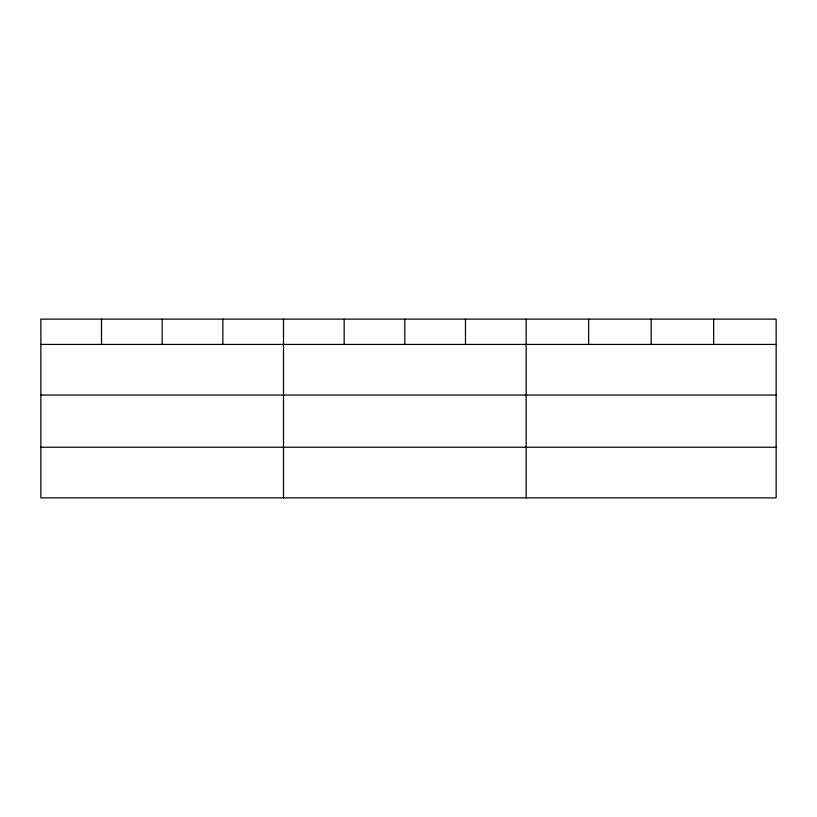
<?xml version="1.0" encoding="UTF-8"?>
<svg xmlns="http://www.w3.org/2000/svg" width="817" height="817" viewBox="0 0 817 817"><rect width="100%" height="100%" fill="white"/><g stroke="black" fill="none" stroke-linecap="round" stroke-linejoin="round"><path stroke-width="1.23" d="M776.15 395.05L776.15 319.13L40.85 319.13L40.85 497.87L776.15 497.87L776.15 395.05L40.85 395.05M40.85 344.417L776.15 344.417M40.85 447.226L776.15 447.226M713.649 319.13L713.649 344.417M651.149 319.13L651.149 344.417M588.649 319.13L588.649 344.417M526.148 319.13L526.148 497.87M465.486 319.13L465.486 344.417M404.823 319.13L404.823 344.417M344.161 319.13L344.161 344.417M283.499 319.13L283.499 497.87M222.837 319.13L222.837 344.417M162.175 319.13L162.175 344.417M101.512 319.13L101.512 344.417"/></g></svg>
